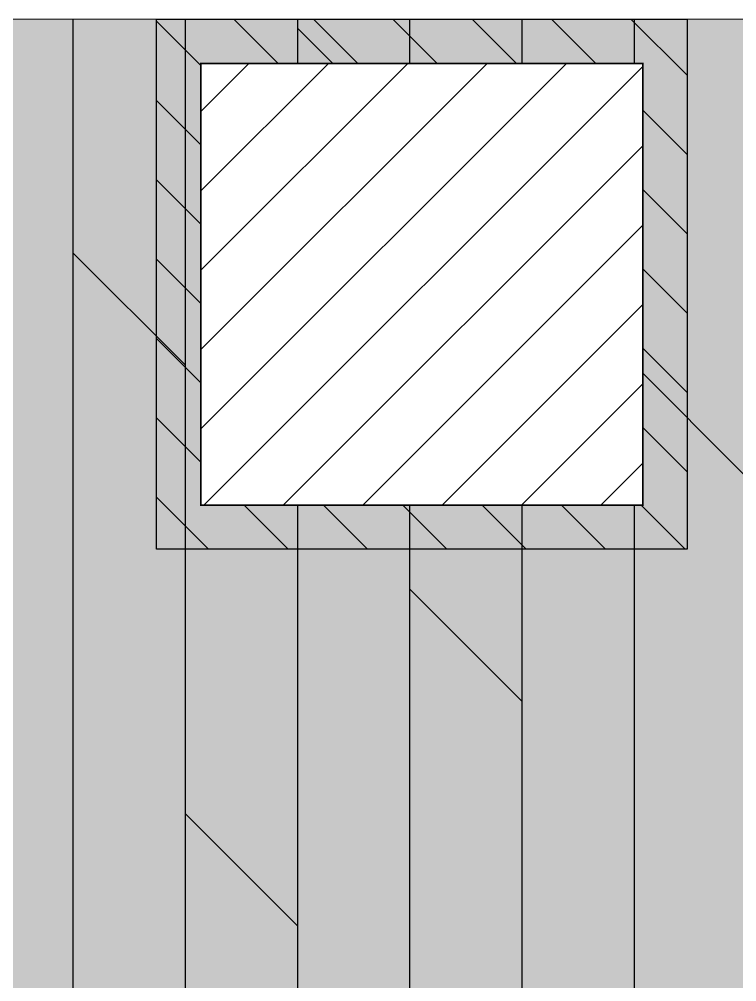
# Model space of a CAD drawing. Header units: millimetres. Extents: x -620 to 15825, y -3130 to 13425.
# Drawn here: x 11417 to 11823, y 11810 to 12355 of the extents above; entities that cross this region are included whole.
import ezdxf

# ---------------------------------------------------------------- set-up
doc = ezdxf.new("R2010")
doc.units = ezdxf.units.MM
doc.header["$LTSCALE"] = 150
doc.set_wipeout_variables(frame=1)
for name, color, linetype in [('1215E_Columns$0$ad-RCC', 3, 'Continuous'), ('1215E_Columns$0$ad-RCC Hatch', 125, 'Continuous'), ('ad-MS Columns', 1, 'Continuous')]:
    doc.layers.add(name, color=color, linetype=linetype)
doc.layers.add('ad-Verandah', color=7, linetype='Continuous', true_color=0xa57c52)

# ---------------------------------------------------------------- blocks, each defined once
blk = doc.blocks.new('zw$FE9C')
at = {"layer": 'ad-Verandah', "transparency": 33554559}
h = blk.add_hatch(color=256, dxfattribs=at)
h.dxf.hatch_style = 1
h.paths.add_polyline_path([(10375, 12355), (11895, 12355), (11895, 7945), (10375, 7945)])
at = {"layer": 'ad-Verandah', "transparency": 33554687}
h = blk.add_hatch(dxfattribs=at)
h.set_pattern_fill('DOLMIT', color=256, scale=10, angle=270)
h.set_pattern_definition([(270, (-444291.75, 146652.39), (63.5, -1e-14), []), (315, (-444291.75, 146652.4), (126.999913, 126.999913), [89.80256, -179.60512])])
h.paths.add_polyline_path([(10375, 12355), (11895, 12355), (11895, 7945), (10375, 7945)])
at = {"layer": 'ad-Verandah', "color": 33, "lineweight": 9}
blk.add_lwpolyline([(10375, 12355), (11895, 12355), (11895, 7945), (10375, 7945)], close=True, dxfattribs=at)
blk = doc.blocks.new('zw$B0BD')
blk.add_wipeout([(0, 0), (250, 0), (250, -250), (0, -250)])
at = {"layer": 'ad-MS Columns'}
h = blk.add_hatch(dxfattribs=at)
h.set_pattern_fill('ANSI31', color=256, scale=10)
h.set_pattern_definition([(45, (4e-12, -250), (-22.4506, 22.4506), [])])
h.paths.add_polyline_path([(0, 0), (250, 0), (250, -250), (0, -250)])
at = {"layer": 'ad-MS Columns', "const_width": 1}
blk.add_lwpolyline([(0, 0), (250, 0), (250, -250), (0, -250)], close=True, dxfattribs=at)
blk = doc.blocks.new('zw$89AB')
at = {"layer": 'ad-MS Columns'}
blk.add_blockref('zw$B0BD', (1145, -25), dxfattribs=at)
blk = doc.blocks.new('1215E_Columns$0$A$C42b14ea2')
at = {"layer": '1215E_Columns$0$ad-RCC Hatch', "transparency": 33554687}
h = blk.add_hatch(dxfattribs=at)
h.set_pattern_fill('ANSI31', color=256, scale=10)
h.set_pattern_definition([(45, (8643.536, 7380), (-22.45064, 22.45064), [])])
h.paths.add_polyline_path([(0, 0), (300, 0), (300, 300), (0, 300)])
at = {"layer": '1215E_Columns$0$ad-RCC'}
blk.add_lwpolyline([(0, 0), (300, 0), (300, 300), (0, 300)], close=True, dxfattribs=at)
blk = doc.blocks.new('1215E_Columns')
at = {"xscale": -1, "rotation": 180.0000000000004}
blk.add_blockref('1215E_Columns$0$A$C42b14ea2', (11495, 12355), dxfattribs=at)

msp = doc.modelspace()

# ---------------------------------------------------------------- block references
at = {"layer": 'ad-Verandah'}
msp.add_blockref('zw$FE9C', (0, 0), dxfattribs=at)

# ---------------------------------------------------------------- next in the draw order: block references
msp.add_blockref('1215E_Columns', (0, 0))

# ---------------------------------------------------------------- next in the draw order: block references
msp.add_blockref('zw$89AB', (10375, 12355))

doc.saveas('drawing.dxf')
